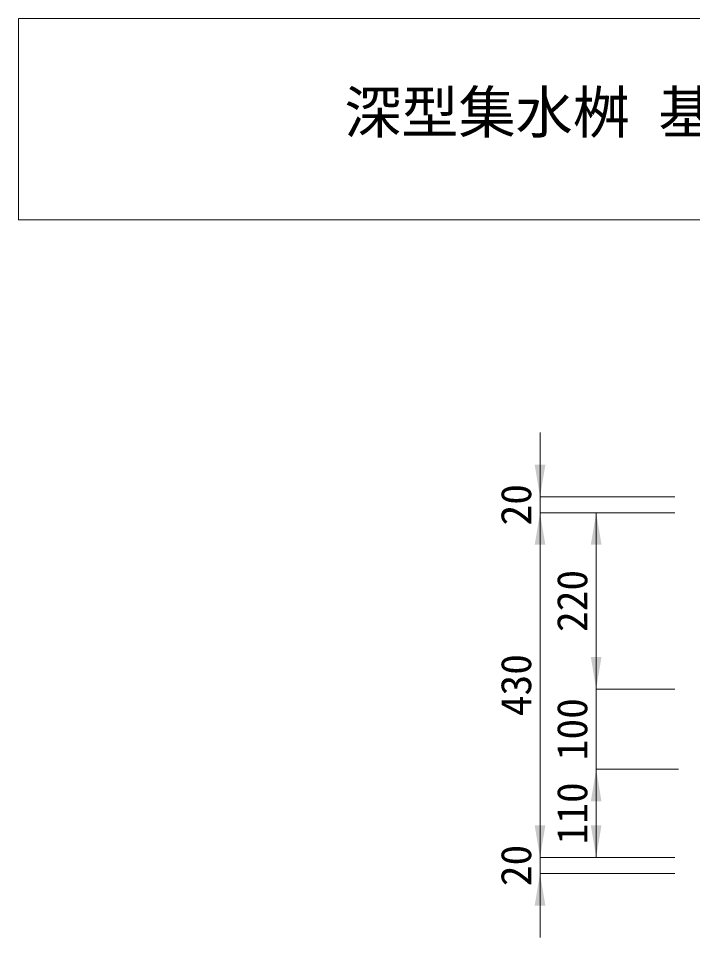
# Model space of a CAD drawing. Units: millimetres at full size, sheet at 1:40. Extents: x -1934 to 44546, y -100881 to -70395.
# Drawn here: x 23104 to 23945, y -97485 to -96338 of the extents above; entities that cross this region are included whole.
import ezdxf
from ezdxf.enums import TextEntityAlignment as Align

# ---------------------------------------------------------------- set-up
doc = ezdxf.new("R2010")
doc.units = ezdxf.units.MM
doc.header["$LTSCALE"] = 40
doc.linetypes.add('CHAIN_DOUBLE_DASH', pattern=[23.5, 12, -1.5, 3.5, -1.5, 3.5, -1.5])
for name, color, linetype, lineweight in [('0_2', 7, 'Continuous', 13), ('寸法線', 7, 'Continuous', 9), ('補助線', 8, 'CHAIN_DOUBLE_DASH', 5)]:
    doc.layers.add(name, color=color, linetype=linetype, lineweight=lineweight)
doc.styles.add('ＭＳ ゴシック', font='')
doc.styles.get('ＭＳ ゴシック').set_extended_font_data('MS Gothic')

# ---------------------------------------------------------------- blocks, each defined once
blk = doc.blocks.new('filled_arrow')
at = {"color": 0, "linetype": 'Continuous', "lineweight": -2}
blk.add_solid([(7.5, 1.25), (0, 0), (7.5, -1.25)], dxfattribs=at)

msp = doc.modelspace()

# ---------------------------------------------------------------- linework, layer by layer
at = {"layer": '寸法線'}
for p, q in [((23754.48, -97034.72), (23754.48, -96854.72)), ((23922.48, -96934.72), (23754.48, -96934.72)), ((23922.48, -96954.72), (23754.48, -96954.72)), ((23754.48, -96954.72), (23754.48, -97384.72)), ((23922.48, -96954.72), (23754.48, -96954.72)), ((23824.48, -96954.72), (23824.48, -97174.72)), ((23922.48, -96954.72), (23824.48, -96954.72)), ((23824.48, -97094.72), (23824.48, -97354.72)), ((23922.48, -97174.72), (23824.48, -97174.72)), ((23922.48, -97174.72), (23824.48, -97174.72)), ((23926.98, -97274.72), (23824.48, -97274.72)), ((23824.48, -97274.72), (23824.48, -97384.72)), ((23926.98, -97274.72), (23824.48, -97274.72)), ((23754.48, -97304.72), (23754.48, -97484.72)), ((23922.48, -97384.72), (23754.48, -97384.72)), ((23922.48, -97384.72), (23754.48, -97384.72)), ((23922.48, -97384.72), (23824.48, -97384.72)), ((23922.48, -97404.72), (23754.48, -97404.72))]:
    msp.add_line(p, q, dxfattribs=at)
at = {"layer": '補助線', "color": 3, "linetype": 'Continuous', "lineweight": 13}
msp.add_lwpolyline([(23104.05, -96338.01), (25916.35, -96338.01), (25916.35, -96589.42), (23104.05, -96589.42)], close=True, dxfattribs=at)

# ---------------------------------------------------------------- block references
at = {"layer": '寸法線', "xscale": 5.33, "yscale": 5.33}
for p, rotation in [((23754.48, -96934.72), 90), ((23754.48, -96954.72), 270), ((23754.48, -96954.72), 270), ((23824.48, -96954.72), 270), ((23824.48, -97174.72), 90), ((23824.48, -97174.72), 90), ((23824.48, -97274.72), 270), ((23824.48, -97274.72), 270), ((23754.48, -97384.72), 90), ((23754.48, -97384.72), 90), ((23824.48, -97384.72), 90), ((23754.48, -97404.72), 270)]:
    msp.add_blockref('filled_arrow', p, dxfattribs=dict(at, rotation=rotation))

# ---------------------------------------------------------------- texts
at = {"layer": '0_2', "style": 'ＭＳ ゴシック'}
msp.add_text('深型集水桝 基本 防草タイプ 300型(300×300～600)平面図', height=52.22, dxfattribs=at).set_placement((24453.34, -96428.96), align=Align.TOP_CENTER)
at = {"layer": '寸法線', "style": 'ＭＳ ゴシック'}
for s, p in [('20', (23724.48, -96944.72)), ('220', (23794.48, -97064.72)), ('430', (23724.48, -97169.72)), ('100', (23794.48, -97224.72)), ('110', (23794.48, -97329.72)), ('20', (23724.48, -97394.72))]:
    msp.add_text(s, height=37.98, rotation=90, dxfattribs=at).set_placement(p, align=Align.MIDDLE_CENTER)

doc.saveas('drawing.dxf')
